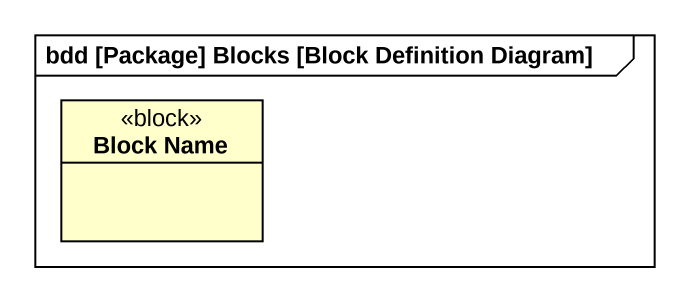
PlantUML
@startuml
mainframe bdd [Package] Blocks [Block Definition Diagram]
hide circle
hide empty members
class "Block Name" as Block_Name <<block>>
@enduml
